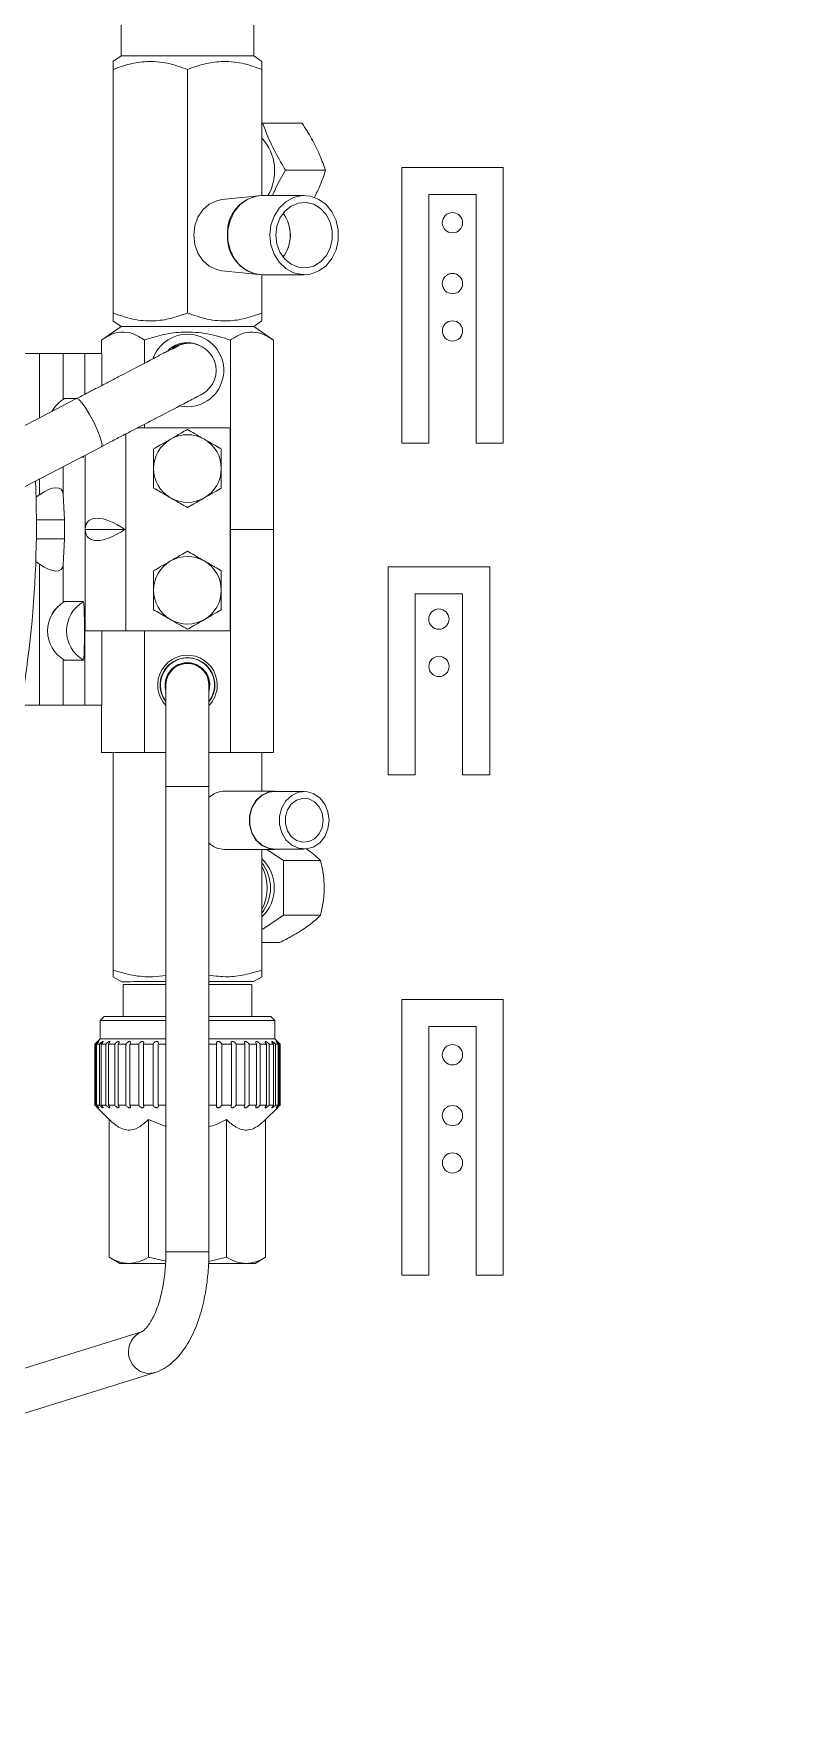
# Model space of a CAD drawing. Header units: millimetres. Extents: x 12325263 to 13848842, y -1463133 to 573208.
# Drawn here: x 12569272.2 to 12569386.1, y -834671.2 to -834423.6 of the extents above; entities that cross this region are included whole.
import ezdxf
from ezdxf.xclip import XClip

# ---------------------------------------------------------------- set-up
doc = ezdxf.new("R2010")
doc.units = ezdxf.units.MM
doc.header["$LTSCALE"] = 1000
doc.header["$XCLIPFRAME"] = 0
for name, color, linetype in [('fur202301', 252, 'Continuous'), ('WALL', 5, 'Continuous'), ('WALL-SHATCH', 8, 'Continuous'), ('建筑-楼板开洞', 251, 'Continuous')]:
    doc.layers.add(name, color=color, linetype=linetype)

# ---------------------------------------------------------------- blocks, each defined once
blk = doc.blocks.new('adgshg13-A$C7F010FC0')
at = {"layer": 'WALL-SHATCH'}
h = blk.add_hatch(color=256, dxfattribs=at)
h.dxf.hatch_style = 1
h.paths.add_polyline_path([(-60384.17, -16880.9), (-763.16, 197.48), (12587.62, -13153.3), (12587.62, -157996.02), (-162964.85, -188820.43), (-171262.38, -180522.9), (-171262.38, -31310.9), (-150707.19, -10755.71), (-131860.08, -7980.9), (-99162.38, -7980.9), (-99162.38, -4980.9), (-76620.43, -4980.9), (-70107.65, -16880.9)], flags=16)
h.paths.add_polyline_path([(-60091.23, -16380.9), (-646.88, 646.88), (12987.62, -12987.62), (12987.62, -158331.9), (-163100.58, -189250.38), (-171662.38, -180688.59), (-171662.38, -31145.21), (-150777.9, -10260.73), (-131896.69, -7480.9), (-99562.38, -7480.9), (-99562.38, -4580.9), (-76365.55, -4580.9), (-69907.51, -16380.9)])
blk = doc.blocks.new('A$C4C7A72D3')
at = {"layer": 'WALL', "color": 1}
blk.add_blockref('adgshg13-A$C7F010FC0', (210433.01, 205503.57), dxfattribs=at)
blk = doc.blocks.new('asdgag2019061912090910327')
at = {"color": 1, "linetype": 'Continuous', "lineweight": 0}
for p, q in [((290.5, -255.45), (249.75, -255.45)), ((249.75, -255.45), (249.75, -259.45)), ((290.5, -270.45), (290.5, -255.45)), ((354.5, -257.45), (323.75, -257.45)), ((323.75, -261.45), (323.75, -257.45)), ((354.5, -272.45), (354.5, -257.45)), ((413.5, -255.45), (372.75, -255.45)), ((372.75, -259.45), (372.75, -255.45)), ((413.5, -270.45), (413.5, -255.45)), ((286.5, -259.45), (249.75, -259.45)), ((286.5, -266.45), (286.5, -259.45)), ((409.5, -259.45), (372.75, -259.45)), ((409.5, -266.45), (409.5, -259.45)), ((323.75, -261.45), (350.5, -261.45)), ((350.5, -261.45), (350.5, -268.45)), ((249.75, -266.45), (286.5, -266.45)), ((249.75, -266.45), (249.75, -270.45)), ((372.75, -266.45), (409.5, -266.45)), ((372.75, -270.45), (372.75, -266.45)), ((350.5, -268.45), (323.75, -268.45)), ((323.75, -272.45), (323.75, -268.45)), ((249.75, -270.45), (290.5, -270.45)), ((372.75, -270.45), (413.5, -270.45)), ((323.75, -272.45), (354.5, -272.45)), ((413.1, -281.7), (413.1, -287.62)), ((302.97, -287.91), (302.97, -282.45)), ((311.05, -287.91), (311.05, -282.45)), ((312.76, -284.87), (312.76, -289.27)), ((321.26, -289.27), (321.26, -284.87)), ((397.66, -284.87), (397.66, -291.12)), ((409.36, -291.12), (409.36, -284.87)), ((420.06, -285.15), (420.06, -291.01)), ((274.51, -288.82), (272.76, -290.57)), ((274.91, -288.43), (274.91, -288.56)), ((283.91, -288.43), (274.91, -288.43)), ((274.91, -288.56), (283.91, -288.56)), ((274.91, -288.7), (274.91, -289.11)), ((283.91, -288.7), (274.91, -288.7)), ((274.91, -289.11), (283.91, -289.11)), ((274.91, -289.39), (274.91, -290.06)), ((283.91, -289.39), (274.91, -289.39)), ((283.91, -288.56), (283.91, -288.43)), ((283.91, -289.11), (283.91, -288.7)), ((283.91, -290.06), (283.91, -289.39)), ((284.71, -289.22), (284.31, -288.82)), ((287.41, -289.22), (284.71, -289.22)), ((284.71, -289.22), (284.71, -298.94)), ((288.01, -289.82), (287.41, -289.22)), ((287.41, -289.22), (287.41, -298.94)), ((298.93, -291.12), (298.93, -288.51)), ((302.97, -287.91), (300.83, -291.12)), ((311.05, -287.91), (302.97, -287.91)), ((312.71, -290.39), (311.05, -287.91)), ((312.71, -289.27), (312.71, -296.62)), ((321.31, -296.62), (321.31, -289.27)), ((327.01, -291.12), (327.01, -289.42)), ((327.01, -289.42), (360.01, -289.42)), ((360.01, -295.77), (360.01, -289.42)), ((360.01, -289.42), (388.01, -289.42)), ((390.01, -292.31), (388.01, -289.42)), ((252.4, -290.57), (251.51, -292.12)), ((251.51, -292.12), (251.51, -293.46)), ((252.4, -290.57), (272.76, -290.57)), ((274.91, -290.06), (283.91, -290.06)), ((274.91, -290.46), (274.91, -291.37)), ((283.91, -290.46), (274.91, -290.46)), ((274.91, -291.37), (283.91, -291.37)), ((274.91, -291.89), (274.91, -293.01)), ((283.91, -291.89), (274.91, -291.89)), ((283.91, -291.37), (283.91, -290.46)), ((283.91, -293.01), (283.91, -291.89)), ((288.01, -289.82), (288.01, -298.94)), ((293.89, -291.1), (293.16, -292.36)), ((294.86, -291.12), (312.71, -291.12)), ((321.31, -291.12), (327.01, -291.12)), ((327.01, -291.12), (327.01, -294.07)), ((390.83, -291.12), (390.01, -292.31)), ((392.01, -291.12), (397.66, -291.12)), ((397.69, -291.58), (398.26, -297.03)), ((408.76, -297.03), (409.34, -291.58)), ((409.36, -291.12), (428.01, -291.12)), ((430.01, -292.31), (429.19, -291.12)), ((251.51, -293.46), (251.51, -298.99)), ((274.91, -293.01), (283.91, -293.01)), ((274.91, -293.62), (274.91, -294.93)), ((283.91, -293.62), (274.91, -293.62)), ((283.91, -294.93), (283.91, -293.62)), ((292.72, -292.62), (288.01, -292.62)), ((327.01, -295.77), (327.01, -294.07)), ((390.01, -292.31), (390.01, -311.93)), ((435.51, -292.31), (430.01, -292.31)), ((430.01, -292.31), (430.01, -311.93)), ((252.4, -296.35), (251.8, -298.99)), ((272.76, -296.35), (252.4, -296.35)), ((274.91, -294.93), (283.91, -294.93)), ((274.91, -295.62), (274.91, -297.06)), ((283.91, -295.62), (274.91, -295.62)), ((274.91, -297.06), (283.91, -297.06)), ((283.91, -297.06), (283.91, -295.62)), ((327.01, -298.94), (327.01, -295.77)), ((360.01, -295.77), (327.01, -295.77)), ((375.01, -295.82), (345.01, -295.82)), ((345.01, -311.24), (345.01, -295.82)), ((360.01, -295.77), (388.01, -295.77)), ((360.01, -295.82), (360.01, -295.77)), ((375.01, -295.82), (375.01, -309.52)), ((322.01, -298.94), (253.2, -298.94)), ((253.2, -300.96), (253.2, -298.94)), ((274.91, -297.81), (274.91, -298.94)), ((283.91, -297.81), (274.91, -297.81)), ((283.91, -298.94), (283.91, -297.81)), ((337.01, -298.94), (322.01, -298.94)), ((322.01, -300.96), (322.01, -298.94)), ((253.2, -305.29), (253.2, -300.96)), ((322.01, -305.29), (322.01, -300.96)), ((387.51, -302.28), (387.52, -302.05)), ((340.17, -302.64), (340.23, -302.62)), ((386.68, -304.33), (387.24, -303.35)), ((392.01, -302.12), (428.01, -302.12)), ((235.32, -307.04), (218.5, -360.93)), ((251.51, -305.37), (251.51, -310.78)), ((251.82, -305.33), (252.4, -307.89)), ((253.2, -305.29), (322.01, -305.29)), ((271.72, -305.29), (272.76, -307.89)), ((274.91, -305.29), (274.91, -306.43)), ((274.91, -306.43), (283.91, -306.43)), ((283.91, -306.43), (283.91, -305.29)), ((284.71, -305.29), (284.71, -315.02)), ((287.41, -305.29), (287.41, -315.02)), ((288.01, -305.29), (288.01, -314.42)), ((322.01, -305.29), (337.01, -305.29)), ((327.01, -308.47), (327.01, -305.29)), ((226.34, -357.11), (241.38, -308.93)), ((272.76, -307.89), (252.4, -307.89)), ((274.91, -307.18), (274.91, -308.62)), ((283.91, -307.18), (274.91, -307.18)), ((274.91, -308.62), (283.91, -308.62)), ((274.91, -309.31), (274.91, -310.62)), ((283.91, -309.31), (274.91, -309.31)), ((283.91, -308.62), (283.91, -307.18)), ((283.91, -310.62), (283.91, -309.31)), ((327.01, -308.47), (345.01, -308.47)), ((327.01, -310.17), (327.01, -308.47)), ((375.01, -308.47), (375.56, -308.47)), ((384.58, -308.47), (388.01, -308.47)), ((251.51, -310.78), (251.51, -312.12)), ((274.91, -310.62), (283.91, -310.62)), ((274.91, -311.23), (274.91, -312.35)), ((283.91, -311.23), (274.91, -311.23)), ((283.91, -312.35), (283.91, -311.23)), ((288.01, -311.62), (292.72, -311.62)), ((293.08, -311.74), (293.89, -313.13)), ((327.01, -310.17), (327.01, -313.12)), ((345.01, -317.24), (345.01, -311.24)), ((374.11, -311.24), (345.01, -311.24)), ((360.01, -311.38), (360.01, -317.24)), ((388.01, -314.82), (390.01, -311.93)), ((390.01, -311.93), (390.85, -313.15)), ((429.17, -313.15), (430.01, -311.93)), ((430.01, -311.93), (435.51, -311.93)), ((251.51, -312.12), (252.4, -313.67)), ((272.76, -313.67), (252.4, -313.67)), ((272.76, -313.67), (274.51, -315.42)), ((274.91, -312.35), (283.91, -312.35)), ((274.91, -312.87), (274.91, -313.78)), ((283.91, -312.87), (274.91, -312.87)), ((274.91, -313.78), (283.91, -313.78)), ((274.91, -314.18), (274.91, -314.85)), ((283.91, -314.18), (274.91, -314.18)), ((283.91, -313.78), (283.91, -312.87)), ((283.91, -314.85), (283.91, -314.18)), ((287.41, -315.02), (288.01, -314.42)), ((327.01, -313.12), (294.86, -313.12)), ((327.01, -314.82), (327.01, -313.12)), ((392.01, -313.12), (428.01, -313.12)), ((428.01, -313.12), (392.01, -313.12)), ((274.91, -314.85), (283.91, -314.85)), ((274.91, -315.12), (274.91, -315.54)), ((283.91, -315.12), (274.91, -315.12)), ((274.91, -315.54), (283.91, -315.54)), ((274.91, -315.68), (274.91, -315.81)), ((283.91, -315.68), (274.91, -315.68)), ((274.91, -315.81), (283.91, -315.81)), ((283.91, -315.54), (283.91, -315.12)), ((283.91, -315.81), (283.91, -315.68)), ((284.31, -315.42), (284.71, -315.02)), ((284.71, -315.02), (287.41, -315.02)), ((327.01, -314.82), (334.01, -314.82)), ((334.01, -314.76), (334.01, -317.26)), ((334.01, -314.76), (345.01, -314.76)), ((372.24, -314.83), (344.79, -367.61)), ((372.26, -314.82), (372.24, -314.83)), ((381.3, -314.76), (386.01, -314.76)), ((386.01, -314.76), (386.01, -317.26)), ((388.01, -314.82), (386.01, -314.82)), ((334.01, -320.5), (334.01, -317.26)), ((334.01, -317.26), (345.01, -317.26)), ((340.68, -320.28), (340.68, -317.49)), ((359.96, -317.24), (345.01, -317.24)), ((345.01, -317.24), (345.01, -317.26)), ((349.34, -317.49), (349.34, -320.28)), ((351.89, -371.3), (379.34, -318.53)), ((360.01, -317.24), (359.96, -317.24)), ((360.01, -317.24), (360.06, -317.24)), ((370.99, -317.24), (360.06, -317.24)), ((370.68, -317.49), (370.88, -317.45)), ((370.68, -317.84), (370.68, -317.49)), ((370.78, -317.65), (370.68, -317.49)), ((379.34, -318.53), (379.34, -320.28)), ((380, -317.26), (386.01, -317.26)), ((386.01, -317.26), (386.01, -320.5)), ((334.01, -323.99), (334.01, -320.5)), ((334.01, -320.5), (340.81, -320.5)), ((349.21, -320.5), (354.79, -320.5)), ((354.79, -320.5), (358.6, -320.3)), ((358.6, -320.3), (358.6, -324.45)), ((361.43, -320.3), (365.23, -320.5)), ((361.43, -324.44), (361.43, -320.3)), ((365.23, -320.5), (369.3, -320.5)), ((379.21, -320.5), (386.01, -320.5)), ((386.01, -320.5), (386.01, -323.99)), ((354.88, -323.99), (334.01, -323.99)), ((334.01, -326.75), (334.01, -323.99)), ((355.25, -324.53), (354.88, -323.99)), ((365.15, -323.99), (364.79, -324.49)), ((367.48, -323.99), (365.15, -323.99)), ((386.01, -323.99), (376.5, -323.99)), ((386.01, -323.99), (386.01, -326.58))]:
    blk.add_line(p, q, dxfattribs=at)
at = {"color": 1, "linetype": 'Continuous', "lineweight": 0, "flags": 128}
for points in [[(317.01, -281.19), (318.26, -281.35), (319.41, -281.83), (320.33, -282.57), (320.97, -283.53), (321.25, -284.59), (321.15, -285.69), (320.69, -286.71), (319.9, -287.57), (318.85, -288.19), (317.64, -288.51), (316.38, -288.51), (315.17, -288.19), (314.12, -287.57), (313.33, -286.71), (312.87, -285.69), (312.77, -284.59), (313.05, -283.53), (313.69, -282.57), (314.62, -281.83), (315.76, -281.35), (317.01, -281.19)], [(317.01, -282.06), (318.07, -282.21), (319.01, -282.65), (319.73, -283.33), (320.16, -284.18), (320.25, -285.1), (319.99, -286), (319.4, -286.78), (318.56, -287.35), (317.55, -287.65), (316.48, -287.65), (315.46, -287.35), (314.62, -286.78), (314.03, -286), (313.77, -285.1), (313.86, -284.18), (314.29, -283.33), (315.01, -282.65), (315.96, -282.21), (317.01, -282.06)], [(403.51, -289.94), (402.06, -289.78), (400.69, -289.31), (399.51, -288.56), (398.57, -287.58), (397.95, -286.44), (397.67, -285.19), (397.76, -283.92), (398.22, -282.71), (399, -281.64), (400.07, -280.77), (401.36, -280.16), (402.78, -279.84), (404.24, -279.84), (405.66, -280.16), (406.95, -280.77), (408.02, -281.64), (408.8, -282.71), (409.26, -283.92), (409.35, -285.19), (409.07, -286.44), (408.45, -287.58), (407.52, -288.56), (406.33, -289.31), (404.97, -289.78), (403.51, -289.94)], [(403.51, -289.07), (402.2, -288.91), (400.99, -288.46), (399.97, -287.74), (399.2, -286.8), (398.76, -285.72), (398.67, -284.58), (398.94, -283.46), (399.55, -282.45), (400.45, -281.61), (401.58, -281.02), (402.85, -280.71), (404.17, -280.71), (405.44, -281.02), (406.57, -281.61), (407.47, -282.45), (408.08, -283.46), (408.35, -284.58), (408.26, -285.72), (407.82, -286.8), (407.06, -287.74), (406.03, -288.46), (404.82, -288.91), (403.51, -289.07)], [(321.26, -288.7), (321.3, -288.99), (321.2, -290.1), (320.73, -291.13), (319.94, -292), (318.88, -292.62), (317.65, -292.95), (316.37, -292.95), (315.15, -292.62), (314.09, -292), (313.29, -291.13), (312.82, -290.1), (312.72, -288.99), (312.76, -288.7)], [(312.76, -289.27), (312.87, -290.09), (313.33, -291.11), (314.12, -291.97), (315.17, -292.59), (316.38, -292.91), (317.64, -292.91), (318.85, -292.59), (319.9, -291.97), (320.69, -291.11), (321.15, -290.09), (321.26, -289.27)], [(409.36, -291.12), (409.26, -292.07), (408.8, -293.28), (408.02, -294.35), (406.95, -295.22), (405.66, -295.83), (404.24, -296.15), (402.78, -296.15), (401.36, -295.83), (400.07, -295.22), (399, -294.35), (398.22, -293.28), (397.76, -292.07), (397.66, -291.12)], [(398.26, -297.03), (398.42, -297.8), (398.94, -298.9), (399.78, -299.85), (400.87, -300.57), (402.15, -301.03), (403.51, -301.19), (404.88, -301.03), (406.15, -300.57), (407.24, -299.85), (408.08, -298.9), (408.6, -297.8), (408.76, -297.03)], [(235.22, -308.06), (235.31, -307.09), (235.32, -307.04)], [(379.34, -318.53), (379.35, -318.45), (379.16, -318.13), (378.67, -317.69), (377.93, -317.16), (377, -316.59), (375.95, -316.02), (374.9, -315.51), (373.92, -315.11), (373.11, -314.85), (372.54, -314.74), (372.26, -314.82)]]:
    blk.add_lwpolyline(points, dxfattribs=at)
at = {"color": 1, "linetype": 'Continuous', "lineweight": 0}
for centre in [(266.35, -262.95), (273.35, -262.96), (282.35, -262.96), (389.35, -262.95), (396.35, -262.96), (405.35, -262.96), (339.75, -264.95), (346.75, -264.96)]:
    blk.add_circle(centre, 1.5, dxfattribs=at)
for centre, radius, start, end in [((403.51, -292.27), 5.36, 52.8161, 127.1839), ((403.46, -292.19), 5.27, 89.4697, 127.2429), ((403.56, -292.19), 5.27, 52.757, 90.5304), ((306.91, -294.98), 5.68, 88.9366, 137.2904), ((307.12, -294.98), 5.68, 42.7099, 91.0633), ((413, -296.37), 7.14, 47.3265, 120.6212), ((307.01, -295.93), 6.08, 52.1819, 127.8181), ((307.01, -297.08), 6.76, 61.8195, 118.1805), ((403.16, -290.68), 5.52, 184.5673, 273.6457), ((403.98, -290.82), 5.39, 265.0065, 356.7806), ((316.12, -296.59), 3.41, 180.4457, 223.6273), ((317.9, -296.59), 3.41, 316.3725, 359.5545), ((351.01, -302.12), 5, 90, 150), ((351.01, -302.12), 5, 30, 90), ((369.01, -302.12), 5, 90, 150), ((369.01, -302.12), 5, 30, 90), ((383.51, -302.12), 5.36, 289.6786, 190.8598), ((337.01, -302.12), 4.4, 226.186, 90), ((337.01, -302.12), 4.4, 90, 133.814), ((337.01, -302.12), 4.05, 231.6237, 128.3763), ((337.01, -302.12), 4, 0, 127.4627), ((337.01, -302.12), 3.3, 255.0436, 104.9564), ((337.01, -302.12), 3.25, 257.6671, 102.3329), ((337.01, -302.12), 3.17, 21.4942, 90), ((351.01, -302.12), 5, 150, 210), ((351.01, -302.12), 5, 330, 30), ((369.01, -302.12), 5, 150, 210), ((369.01, -302.12), 5, 330, 30), ((383.52, -301.88), 4, 338.4854, 140.9175), ((337.01, -302.12), 3.18, 270, 21.4942), ((383.51, -302.12), 4.13, 316.1445, 30.3294), ((337.01, -302.12), 4, 232.5373, 0), ((383.51, -302.11), 4, 325.9848, 357.5261), ((351.01, -302.12), 5, 210, 270), ((351.01, -302.12), 5, 270, 330), ((369.01, -302.12), 5, 210, 270), ((369.01, -302.12), 5, 270, 330), ((238.43, -307.61), 3.23, 187.9408, 336.2593), ((345.01, -314.98), 5, 210.0271, 329.9729), ((345.01, -317.78), 5, 210.0205, 329.8874), ((345.01, -317.78), 5, 210.0279, 329.9721), ((375.02, -317.79), 4.99, 299.3213, 330.0088), ((375.01, -317.78), 5, 299.3408, 329.8874), ((360.51, -477.33), 152.89, 87.5022, 104.0401)]:
    blk.add_arc(centre, radius, start, end, dxfattribs=at)
for centre, major_axis, ratio, start_param, end_param in [((364.35, -311.24), (5.54, 5.54), 0.414214, 1.986645, 3.499385), ((355.67, -311.24), (5.54, -5.54), 0.414214, 5.925393, 7.438133), ((357.35, -323.99), (3.23, -3.23), 0.414214, 2.7838, 4.31969), ((360.01, -320.37), (2, 0), 0.051172, 0.785398, 2.356194), ((362.67, -323.99), (3.23, 3.23), 0.414214, 5.105088, 6.640978)]:
    blk.add_ellipse(centre, major_axis=major_axis, ratio=ratio, start_param=start_param, end_param=end_param, dxfattribs=at)
for points, knots in [([(311.05, -282.45), (310.5, -282.32), (309.37, -282.06), (307.28, -281.85), (305.04, -281.98), (303.61, -282.3), (302.97, -282.45)], [0, 0, 0, 0, 0.216461, 0.440323, 0.751912, 1, 1, 1, 1]), ([(409.09, -283.35), (409.69, -283.06), (411.04, -282.4), (412.36, -281.95), (413.1, -281.7)], [0, 0, 0, 0, 0.441624, 1, 1, 1, 1]), ([(413.1, -281.7), (413.85, -281.98), (415.38, -282.55), (417.75, -283.72), (419.29, -284.68), (420.06, -285.15)], [0, 0, 0, 0, 0.327859, 0.665338, 1, 1, 1, 1]), ([(302.97, -282.45), (302.69, -282.74), (302.13, -283.32), (301.08, -284.68), (299.96, -286.49), (299.25, -287.89), (298.93, -288.51)], [0, 0, 0, 0, 0.216463, 0.440324, 0.75191, 1, 1, 1, 1]), ([(312.79, -284.58), (312.53, -284.2), (311.92, -283.32), (311.37, -282.77), (311.05, -282.45)], [0, 0, 0, 0, 0.4241952, 1, 1, 1, 1]), ([(274.91, -288.43), (274.85, -288.49), (274.74, -288.59), (274.62, -288.71), (274.55, -288.78), (274.51, -288.82), (274.51, -288.82), (274.51, -288.82)], [0, 0, 0, 0, 0.345546, 0.586519, 0.763119, 0.903055, 1, 1, 1, 1]), ([(274.91, -288.7), (274.85, -288.76), (274.74, -288.86), (274.62, -288.97), (274.55, -289.02), (274.51, -289.03), (274.51, -289.02), (274.53, -288.98), (274.58, -288.92), (274.67, -288.82), (274.79, -288.69), (274.87, -288.6), (274.91, -288.56)], [0, 0, 0, 0, 0.172657, 0.29306, 0.3813, 0.45121, 0.521488, 0.584157, 0.650061, 0.753778, 0.898498, 1, 1, 1, 1]), ([(274.91, -289.39), (274.85, -289.44), (274.74, -289.54), (274.62, -289.62), (274.55, -289.65), (274.51, -289.65), (274.51, -289.61), (274.53, -289.56), (274.58, -289.49), (274.67, -289.37), (274.79, -289.23), (274.87, -289.15), (274.91, -289.11)], [0, 0, 0, 0, 0.172646, 0.293029, 0.381288, 0.45119, 0.521449, 0.584153, 0.650033, 0.753751, 0.898475, 1, 1, 1, 1]), ([(284.31, -288.82), (284.31, -288.82), (284.31, -288.82), (284.29, -288.8), (284.25, -288.76), (284.16, -288.67), (284.03, -288.55), (283.95, -288.46), (283.91, -288.43)], [0, 0, 0, 0, 0.043622, 0.168906, 0.300567, 0.507881, 0.797126, 1, 1, 1, 1]), ([(283.91, -288.56), (283.97, -288.63), (284.08, -288.73), (284.2, -288.87), (284.27, -288.95), (284.31, -289.01), (284.31, -289.03), (284.29, -289.03), (284.25, -289), (284.16, -288.93), (284.03, -288.82), (283.95, -288.74), (283.91, -288.7)], [0, 0, 0, 0, 0.172619, 0.293004, 0.381295, 0.451214, 0.521452, 0.584166, 0.650028, 0.753802, 0.898517, 1, 1, 1, 1]), ([(283.91, -289.11), (283.97, -289.18), (284.08, -289.28), (284.2, -289.42), (284.27, -289.52), (284.31, -289.59), (284.31, -289.64), (284.29, -289.65), (284.25, -289.64), (284.16, -289.59), (284.03, -289.5), (283.95, -289.42), (283.91, -289.39)], [0, 0, 0, 0, 0.1726752, 0.2930333, 0.3812732, 0.4511772, 0.5214601, 0.5841671, 0.6500521, 0.7537986, 0.8984739, 1, 1, 1, 1]), ([(388.01, -289.42), (388.36, -289.98), (389.05, -291.11), (389.29, -292.79), (388.89, -294.36), (388.31, -295.3), (388.01, -295.77)], [0, 0, 0, 0, 0.269521, 0.547741, 0.771149, 1, 1, 1, 1]), ([(413.1, -287.62), (412.18, -288.15), (410.94, -288.87), (409.69, -289.4), (409.36, -289.54)], [0, 0, 0, 0, 0.7398821, 1, 1, 1, 1]), ([(420.06, -291.01), (419.13, -290.65), (417.24, -289.92), (414.89, -288.69), (413.52, -287.87), (413.1, -287.62)], [0, 0, 0, 0, 0.402393, 0.817315, 1, 1, 1, 1]), ([(252.4, -290.57), (252.15, -291.04), (251.65, -291.99), (251.56, -292.97), (251.51, -293.46)], [0, 0, 0, 0, 0.495456, 1, 1, 1, 1]), ([(272.76, -290.57), (272.4, -290.97), (271.66, -291.77), (271.17, -292.95), (271.22, -294.04), (271.67, -295.15), (272.35, -295.89), (272.76, -296.35)], [0, 0, 0, 0, 0.216188, 0.439774, 0.593427, 0.752219, 1, 1, 1, 1]), ([(274.91, -290.46), (274.85, -290.51), (274.74, -290.59), (274.62, -290.65), (274.55, -290.66), (274.51, -290.64), (274.51, -290.59), (274.53, -290.52), (274.58, -290.43), (274.67, -290.31), (274.79, -290.17), (274.87, -290.09), (274.91, -290.06)], [0, 0, 0, 0, 0.172665, 0.293049, 0.381283, 0.451201, 0.521488, 0.584183, 0.650051, 0.753788, 0.898482, 1, 1, 1, 1]), ([(274.91, -291.89), (274.85, -291.93), (274.74, -292), (274.62, -292.03), (274.55, -292.02), (274.51, -291.98), (274.51, -291.91), (274.53, -291.84), (274.58, -291.74), (274.67, -291.61), (274.79, -291.47), (274.87, -291.4), (274.91, -291.37)], [0, 0, 0, 0, 0.172649, 0.29303, 0.381291, 0.451208, 0.521481, 0.584126, 0.650029, 0.753796, 0.89849, 1, 1, 1, 1]), ([(283.91, -290.06), (283.97, -290.12), (284.08, -290.22), (284.2, -290.37), (284.27, -290.48), (284.31, -290.56), (284.31, -290.62), (284.29, -290.65), (284.25, -290.66), (284.16, -290.63), (284.03, -290.56), (283.95, -290.49), (283.91, -290.46)], [0, 0, 0, 0, 0.172654, 0.293019, 0.381239, 0.451194, 0.521449, 0.58417, 0.650048, 0.753791, 0.89849, 1, 1, 1, 1]), ([(283.91, -291.37), (283.97, -291.43), (284.08, -291.52), (284.2, -291.67), (284.27, -291.79), (284.31, -291.88), (284.31, -291.95), (284.29, -292), (284.25, -292.03), (284.16, -292.02), (284.03, -291.97), (283.95, -291.91), (283.91, -291.89)], [0, 0, 0, 0, 0.172679, 0.293031, 0.381279, 0.451221, 0.521466, 0.584132, 0.650058, 0.753784, 0.898462, 1, 1, 1, 1]), ([(293.91, -291.12), (293.9, -291.12), (293.81, -291.12), (294.13, -291.12), (294.61, -291.12), (294.86, -291.12)], [0, 0, 0, 0, 0.070007, 0.530747, 1, 1, 1, 1]), ([(294.09, -298.94), (293.98, -298.04), (293.77, -296.28), (294.11, -293.64), (294.61, -291.97), (294.86, -291.12)], [0, 0, 0, 0, 0.344087, 0.669036, 1, 1, 1, 1]), ([(392.01, -302.12), (391.67, -301.15), (390.97, -299.19), (390.73, -296.28), (391.13, -293.56), (391.71, -291.94), (392.01, -291.12)], [0, 0, 0, 0, 0.269516, 0.547743, 0.771147, 1, 1, 1, 1]), ([(392.01, -291.12), (391.65, -291.12), (390.98, -291.12), (390.92, -291.12), (390.89, -291.12)], [0, 0, 0, 0, 0.538806, 1, 1, 1, 1]), ([(428.01, -291.12), (428.36, -292.09), (429.05, -294.05), (429.29, -296.96), (428.89, -299.68), (428.31, -301.3), (428.01, -302.12)], [0, 0, 0, 0, 0.269524, 0.547743, 0.771147, 1, 1, 1, 1]), ([(429.13, -291.12), (429.15, -291.12), (429.25, -291.12), (428.86, -291.12), (428.3, -291.12), (428.01, -291.12)], [0, 0, 0, 0, 0.09509, 0.542092, 1, 1, 1, 1]), ([(251.51, -293.46), (251.56, -293.94), (251.65, -294.92), (252.15, -295.87), (252.4, -296.35)], [0, 0, 0, 0, 0.4945057, 1, 1, 1, 1]), ([(274.91, -293.62), (274.85, -293.66), (274.74, -293.71), (274.62, -293.72), (274.55, -293.68), (274.51, -293.63), (274.51, -293.55), (274.53, -293.46), (274.58, -293.36), (274.67, -293.22), (274.79, -293.1), (274.87, -293.04), (274.91, -293.01)], [0, 0, 0, 0, 0.172661, 0.293046, 0.381311, 0.451224, 0.521499, 0.584134, 0.650063, 0.753791, 0.898476, 1, 1, 1, 1]), ([(283.91, -293.01), (283.97, -293.06), (284.08, -293.14), (284.2, -293.29), (284.27, -293.41), (284.31, -293.51), (284.31, -293.6), (284.29, -293.66), (284.25, -293.7), (284.16, -293.72), (284.03, -293.69), (283.95, -293.64), (283.91, -293.62)], [0, 0, 0, 0, 0.172638, 0.293001, 0.381297, 0.451216, 0.52146, 0.584137, 0.650057, 0.753797, 0.898501, 1, 1, 1, 1]), ([(292.72, -298.94), (292.72, -298.4), (292.72, -297.28), (292.72, -295.79), (292.72, -294.52), (292.72, -293.53), (292.72, -292.89), (292.72, -292.6), (292.72, -292.65), (292.72, -292.66)], [0, 0, 0, 0, 0.150944, 0.31063, 0.47032, 0.630011, 0.789701, 0.94939, 1, 1, 1, 1]), ([(293.18, -298.94), (293.18, -298.35), (293.18, -296.6), (293.19, -294.34), (293.19, -292.57), (293.2, -292.44), (293.2, -292.38)], [0, 0, 0, 0, 0.153322, 0.451319, 0.749673, 1, 1, 1, 1]), ([(272.76, -296.35), (272.35, -297.13), (271.91, -297.96), (271.74, -298.88), (271.72, -298.94)], [0, 0, 0, 0, 0.930157, 1, 1, 1, 1]), ([(274.91, -295.62), (274.85, -295.64), (274.74, -295.68), (274.62, -295.66), (274.55, -295.61), (274.51, -295.53), (274.51, -295.45), (274.53, -295.35), (274.58, -295.24), (274.67, -295.11), (274.79, -295), (274.87, -294.95), (274.91, -294.93)], [0, 0, 0, 0, 0.1726518, 0.2930387, 0.38126, 0.4512117, 0.5214863, 0.5841582, 0.6500715, 0.7537721, 0.8984699, 1, 1, 1, 1]), ([(274.91, -297.81), (274.85, -297.82), (274.74, -297.85), (274.62, -297.8), (274.55, -297.73), (274.51, -297.64), (274.51, -297.54), (274.53, -297.45), (274.58, -297.34), (274.67, -297.21), (274.79, -297.11), (274.87, -297.08), (274.91, -297.06)], [0, 0, 0, 0, 0.172652, 0.293047, 0.38125, 0.451184, 0.521489, 0.584164, 0.650086, 0.753801, 0.898497, 1, 1, 1, 1]), ([(283.91, -294.93), (283.97, -294.96), (284.08, -295.03), (284.2, -295.17), (284.27, -295.29), (284.31, -295.4), (284.31, -295.5), (284.29, -295.57), (284.25, -295.63), (284.16, -295.68), (284.03, -295.67), (283.95, -295.63), (283.91, -295.62)], [0, 0, 0, 0, 0.172642, 0.293028, 0.381258, 0.451203, 0.521472, 0.58417, 0.650045, 0.753782, 0.898473, 1, 1, 1, 1]), ([(283.91, -297.06), (283.97, -297.09), (284.08, -297.14), (284.2, -297.27), (284.27, -297.39), (284.31, -297.5), (284.31, -297.6), (284.29, -297.68), (284.25, -297.76), (284.16, -297.82), (284.03, -297.84), (283.95, -297.82), (283.91, -297.81)], [0, 0, 0, 0, 0.172651, 0.29304, 0.38125, 0.451151, 0.521463, 0.584148, 0.650055, 0.753763, 0.898466, 1, 1, 1, 1]), ([(348.12, -297.12), (347.93, -297.46), (347.52, -298.16), (347.03, -299.02), (346.74, -299.52), (346.68, -299.62)], [0, 0, 0, 0, 0.432375, 0.879542, 1, 1, 1, 1]), ([(351.01, -297.12), (350.4, -297.12), (349.4, -297.12), (348.48, -297.12), (348.12, -297.12)], [0, 0, 0, 0, 0.60464, 1, 1, 1, 1]), ([(353.9, -297.12), (353.5, -297.12), (352.7, -297.12), (351.7, -297.12), (351.13, -297.12), (351.01, -297.12)], [0, 0, 0, 0, 0.4323861, 0.8795614, 1, 1, 1, 1]), ([(355.34, -299.62), (355.04, -299.09), (354.53, -298.22), (354.08, -297.43), (353.9, -297.12)], [0, 0, 0, 0, 0.604631, 1, 1, 1, 1]), ([(366.12, -297.12), (365.93, -297.46), (365.52, -298.16), (365.03, -299.02), (364.74, -299.52), (364.68, -299.62)], [0, 0, 0, 0, 0.432375, 0.879543, 1, 1, 1, 1]), ([(369.01, -297.12), (368.4, -297.12), (367.4, -297.12), (366.48, -297.12), (366.12, -297.12)], [0, 0, 0, 0, 0.60464, 1, 1, 1, 1]), ([(371.9, -297.12), (371.5, -297.12), (370.7, -297.12), (369.7, -297.12), (369.13, -297.12), (369.01, -297.12)], [0, 0, 0, 0, 0.432386, 0.879561, 1, 1, 1, 1]), ([(373.34, -299.62), (373.04, -299.09), (372.53, -298.22), (372.08, -297.43), (371.9, -297.12)], [0, 0, 0, 0, 0.604631, 1, 1, 1, 1]), ([(388.01, -295.77), (388.36, -296.88), (389.05, -299.15), (389.29, -302.51), (388.89, -305.66), (388.31, -307.53), (388.01, -308.47)], [0, 0, 0, 0, 0.269523, 0.547744, 0.771147, 1, 1, 1, 1]), ([(253.2, -298.94), (252.4, -298.96), (251.28, -298.98), (249.65, -299.11), (248.28, -299.27), (246.7, -299.54), (245.11, -299.89), (243.53, -300.34), (242.01, -300.89), (240.58, -301.54), (239.25, -302.3), (238.05, -303.16), (237, -304.13), (236.15, -305.23), (235.58, -306.21), (235.41, -306.85), (235.35, -307.05)], [0, 0, 0, 0, 0.097672, 0.137346, 0.202821, 0.270152, 0.341804, 0.415956, 0.491999, 0.569506, 0.648234, 0.727945, 0.807748, 0.886572, 0.963816, 1, 1, 1, 1]), ([(346.68, -299.62), (346.38, -300.15), (345.87, -301.02), (345.42, -301.81), (345.24, -302.12)], [0, 0, 0, 0, 0.604618, 1, 1, 1, 1]), ([(356.78, -302.12), (356.59, -301.78), (356.18, -301.08), (355.69, -300.22), (355.4, -299.72), (355.34, -299.62)], [0, 0, 0, 0, 0.4323895, 0.8795726, 1, 1, 1, 1]), ([(364.68, -299.62), (364.38, -300.15), (363.87, -301.02), (363.42, -301.81), (363.24, -302.12)], [0, 0, 0, 0, 0.6046177, 1, 1, 1, 1]), ([(380.42, -299.36), (380.35, -299.45), (380.23, -299.6), (380.12, -299.78), (380.02, -299.94), (379.98, -300.01), (379.89, -300.18), (379.73, -300.49), (379.42, -301.07), (379, -301.88), (378.48, -302.87), (377.91, -303.96), (377.27, -305.18), (376.54, -306.57), (375.75, -308.1), (374.9, -309.72), (374.03, -311.41), (373.2, -313), (372.6, -314.15), (372.31, -314.71), (372.24, -314.84)], [0, 0, 0, 0, 0.012494, 0.019143, 0.029171, 0.05847, 0.103416, 0.177944, 0.251992, 0.341114, 0.417589, 0.487498, 0.561104, 0.636031, 0.71144, 0.786273, 0.858734, 0.931843, 0.985198, 1, 1, 1, 1]), ([(374.78, -302.12), (374.59, -301.78), (374.18, -301.08), (373.69, -300.22), (373.4, -299.72), (373.34, -299.62)], [0, 0, 0, 0, 0.43239, 0.879573, 1, 1, 1, 1]), ([(345.24, -302.12), (345.44, -302.46), (345.84, -303.16), (346.34, -304.02), (346.62, -304.52), (346.68, -304.62)], [0, 0, 0, 0, 0.4323746, 0.879543, 1, 1, 1, 1]), ([(355.34, -304.62), (355.65, -304.09), (356.15, -303.22), (356.6, -302.43), (356.78, -302.12)], [0, 0, 0, 0, 0.604631, 1, 1, 1, 1]), ([(363.24, -302.12), (363.44, -302.46), (363.84, -303.16), (364.34, -304.02), (364.62, -304.52), (364.68, -304.62)], [0, 0, 0, 0, 0.432375, 0.879543, 1, 1, 1, 1]), ([(373.34, -304.62), (373.65, -304.09), (374.15, -303.22), (374.6, -302.43), (374.78, -302.12)], [0, 0, 0, 0, 0.604631, 1, 1, 1, 1]), ([(379.34, -318.53), (379.39, -318.44), (379.69, -317.85), (380.25, -316.78), (381.03, -315.28), (381.8, -313.79), (382.57, -312.32), (383.3, -310.91), (383.99, -309.6), (384.61, -308.4), (385.17, -307.34), (385.65, -306.42), (386.06, -305.65), (386.38, -305.03), (386.63, -304.55), (386.81, -304.21), (386.92, -304), (386.99, -303.87), (387, -303.86), (387, -303.85)], [0, 0, 0, 0, 0.0111902, 0.0750902, 0.1404726, 0.2095803, 0.2804196, 0.3521208, 0.4239343, 0.4952453, 0.5655148, 0.6342042, 0.7007399, 0.7644693, 0.8245919, 0.8801035, 0.9297108, 0.9717154, 1, 1, 1, 1]), ([(392.01, -313.12), (391.67, -312.15), (390.97, -310.19), (390.73, -307.28), (391.13, -304.56), (391.71, -302.94), (392.01, -302.12)], [0, 0, 0, 0, 0.269524, 0.547743, 0.771147, 1, 1, 1, 1]), ([(428.01, -302.12), (428.36, -303.09), (429.05, -305.05), (429.29, -307.96), (428.89, -310.68), (428.31, -312.3), (428.01, -313.12)], [0, 0, 0, 0, 0.269524, 0.547743, 0.771147, 1, 1, 1, 1]), ([(241.39, -308.91), (241.4, -308.88), (241.42, -308.82), (241.65, -308.5), (242.07, -308.09), (242.72, -307.63), (243.59, -307.14), (244.66, -306.67), (245.91, -306.25), (247.26, -305.91), (248.61, -305.65), (249.86, -305.48), (251.11, -305.36), (252.2, -305.3), (252.93, -305.3), (253.2, -305.29)], [0, 0, 0, 0, 0.089112, 0.170093, 0.252052, 0.334612, 0.418894, 0.504663, 0.591072, 0.676367, 0.75612, 0.825832, 0.885019, 0.957108, 1, 1, 1, 1]), ([(274.91, -307.18), (274.85, -307.15), (274.74, -307.1), (274.62, -306.97), (274.55, -306.85), (274.51, -306.74), (274.51, -306.64), (274.53, -306.55), (274.58, -306.48), (274.67, -306.42), (274.79, -306.4), (274.87, -306.42), (274.91, -306.43)], [0, 0, 0, 0, 0.172652, 0.293038, 0.381251, 0.451152, 0.521464, 0.584149, 0.650057, 0.753762, 0.898466, 1, 1, 1, 1]), ([(283.91, -306.43), (283.97, -306.41), (284.08, -306.39), (284.2, -306.44), (284.27, -306.51), (284.31, -306.6), (284.31, -306.7), (284.29, -306.79), (284.25, -306.9), (284.16, -307.03), (284.03, -307.13), (283.95, -307.16), (283.91, -307.18)], [0, 0, 0, 0, 0.172655, 0.293055, 0.381297, 0.451173, 0.521479, 0.584155, 0.650078, 0.753797, 0.898496, 1, 1, 1, 1]), ([(292.72, -311.58), (292.72, -311.58), (292.72, -311.58), (292.72, -311.16), (292.72, -310.39), (292.72, -309.29), (292.72, -307.91), (292.72, -306.56), (292.72, -305.63), (292.72, -305.29)], [0, 0, 0, 0, 0.1097414, 0.2694877, 0.429241, 0.5889901, 0.7487391, 0.9084831, 1, 1, 1, 1]), ([(293.14, -311.71), (293.14, -311.7), (293.15, -311.69), (293.15, -310.16), (293.16, -307.92), (293.16, -306.04), (293.16, -305.29)], [0, 0, 0, 0, 0.20735, 0.505583, 0.804175, 1, 1, 1, 1]), ([(294.86, -313.12), (294.58, -312.17), (294.01, -310.24), (293.77, -307.58), (294.01, -305.94), (294.1, -305.29)], [0, 0, 0, 0, 0.373176, 0.75443, 1, 1, 1, 1]), ([(346.68, -304.62), (346.99, -305.15), (347.49, -306.02), (347.94, -306.81), (348.12, -307.12)], [0, 0, 0, 0, 0.60465, 1, 1, 1, 1]), ([(353.9, -307.12), (354.1, -306.78), (354.5, -306.08), (355, -305.22), (355.28, -304.72), (355.34, -304.62)], [0, 0, 0, 0, 0.43239, 0.879573, 1, 1, 1, 1]), ([(364.68, -304.62), (364.99, -305.15), (365.49, -306.02), (365.94, -306.81), (366.12, -307.12)], [0, 0, 0, 0, 0.60465, 1, 1, 1, 1]), ([(371.9, -307.12), (372.1, -306.78), (372.5, -306.08), (373, -305.22), (373.28, -304.72), (373.34, -304.62)], [0, 0, 0, 0, 0.43239, 0.879573, 1, 1, 1, 1]), ([(252.4, -307.89), (252.15, -308.36), (251.65, -309.31), (251.56, -310.29), (251.51, -310.78)], [0, 0, 0, 0, 0.495461, 1, 1, 1, 1]), ([(272.76, -307.89), (272.4, -308.29), (271.66, -309.09), (271.17, -310.28), (271.22, -311.36), (271.67, -312.47), (272.35, -313.21), (272.76, -313.67)], [0, 0, 0, 0, 0.216192, 0.439778, 0.593431, 0.752223, 1, 1, 1, 1]), ([(274.91, -309.31), (274.85, -309.27), (274.74, -309.21), (274.62, -309.07), (274.55, -308.94), (274.51, -308.84), (274.51, -308.74), (274.53, -308.67), (274.58, -308.61), (274.67, -308.56), (274.79, -308.57), (274.87, -308.61), (274.91, -308.62)], [0, 0, 0, 0, 0.172643, 0.293026, 0.381258, 0.451204, 0.521473, 0.584171, 0.650047, 0.753782, 0.898473, 1, 1, 1, 1]), ([(283.91, -308.62), (283.97, -308.6), (284.08, -308.56), (284.2, -308.58), (284.27, -308.63), (284.31, -308.71), (284.31, -308.79), (284.29, -308.89), (284.25, -309), (284.16, -309.13), (284.03, -309.24), (283.95, -309.29), (283.91, -309.31)], [0, 0, 0, 0, 0.172649, 0.293036, 0.381254, 0.451204, 0.521478, 0.584149, 0.650061, 0.753827, 0.898472, 1, 1, 1, 1]), ([(348.12, -307.12), (348.52, -307.12), (349.32, -307.12), (350.32, -307.12), (350.89, -307.12), (351.01, -307.12)], [0, 0, 0, 0, 0.432386, 0.879562, 1, 1, 1, 1]), ([(351.01, -307.12), (351.62, -307.12), (352.63, -307.12), (353.54, -307.12), (353.9, -307.12)], [0, 0, 0, 0, 0.60464, 1, 1, 1, 1]), ([(366.12, -307.12), (366.52, -307.12), (367.32, -307.12), (368.32, -307.12), (368.89, -307.12), (369.01, -307.12)], [0, 0, 0, 0, 0.432386, 0.879561, 1, 1, 1, 1]), ([(369.01, -307.12), (369.62, -307.12), (370.63, -307.12), (371.54, -307.12), (371.9, -307.12)], [0, 0, 0, 0, 0.60464, 1, 1, 1, 1]), ([(388.01, -308.47), (388.36, -309.03), (389.05, -310.16), (389.29, -311.84), (388.89, -313.42), (388.31, -314.35), (388.01, -314.82)], [0, 0, 0, 0, 0.269521, 0.547745, 0.771144, 1, 1, 1, 1]), ([(251.51, -310.78), (251.56, -311.26), (251.65, -312.24), (252.15, -313.19), (252.4, -313.67)], [0, 0, 0, 0, 0.494511, 1, 1, 1, 1]), ([(274.91, -311.23), (274.85, -311.18), (274.74, -311.1), (274.62, -310.95), (274.55, -310.83), (274.51, -310.73), (274.51, -310.64), (274.53, -310.58), (274.58, -310.54), (274.67, -310.52), (274.79, -310.55), (274.87, -310.6), (274.91, -310.62)], [0, 0, 0, 0, 0.172638, 0.292999, 0.381298, 0.451217, 0.521461, 0.584138, 0.650059, 0.753796, 0.898501, 1, 1, 1, 1]), ([(283.91, -310.62), (283.97, -310.58), (284.08, -310.53), (284.2, -310.52), (284.27, -310.55), (284.31, -310.61), (284.31, -310.69), (284.29, -310.78), (284.25, -310.88), (284.16, -311.02), (284.03, -311.14), (283.95, -311.2), (283.91, -311.23)], [0, 0, 0, 0, 0.17266, 0.293048, 0.38131, 0.451223, 0.521498, 0.584133, 0.650062, 0.753792, 0.898476, 1, 1, 1, 1]), ([(274.91, -312.87), (274.85, -312.81), (274.74, -312.72), (274.62, -312.57), (274.55, -312.45), (274.51, -312.36), (274.51, -312.29), (274.53, -312.24), (274.58, -312.21), (274.67, -312.22), (274.79, -312.27), (274.87, -312.33), (274.91, -312.35)], [0, 0, 0, 0, 0.172679, 0.293029, 0.38128, 0.451222, 0.521467, 0.584134, 0.65006, 0.753783, 0.898462, 1, 1, 1, 1]), ([(274.91, -314.18), (274.85, -314.12), (274.74, -314.02), (274.62, -313.87), (274.55, -313.76), (274.51, -313.68), (274.51, -313.62), (274.53, -313.59), (274.58, -313.58), (274.67, -313.61), (274.79, -313.68), (274.87, -313.75), (274.91, -313.78)], [0, 0, 0, 0, 0.172655, 0.293017, 0.38124, 0.451195, 0.52145, 0.584171, 0.65005, 0.75379, 0.89849, 1, 1, 1, 1]), ([(283.91, -312.35), (283.97, -312.31), (284.08, -312.24), (284.2, -312.21), (284.27, -312.22), (284.31, -312.26), (284.31, -312.32), (284.29, -312.4), (284.25, -312.5), (284.16, -312.63), (284.03, -312.76), (283.95, -312.84), (283.91, -312.87)], [0, 0, 0, 0, 0.172648, 0.293032, 0.38129, 0.451207, 0.52148, 0.584125, 0.650028, 0.753797, 0.89849, 1, 1, 1, 1]), ([(283.91, -313.78), (283.97, -313.73), (284.08, -313.65), (284.2, -313.59), (284.27, -313.58), (284.31, -313.6), (284.31, -313.65), (284.29, -313.72), (284.25, -313.81), (284.16, -313.93), (284.03, -314.07), (283.95, -314.15), (283.91, -314.18)], [0, 0, 0, 0, 0.172664, 0.293051, 0.381283, 0.4512, 0.521487, 0.584182, 0.65005, 0.753789, 0.898482, 1, 1, 1, 1]), ([(293.91, -313.12), (293.9, -313.12), (293.81, -313.12), (294.13, -313.12), (294.61, -313.12), (294.86, -313.12)], [0, 0, 0, 0, 0.070007, 0.530747, 1, 1, 1, 1]), ([(390.89, -313.12), (390.87, -313.12), (390.77, -313.12), (391.16, -313.12), (391.73, -313.12), (392.01, -313.12)], [0, 0, 0, 0, 0.095666, 0.542383, 1, 1, 1, 1]), ([(428.01, -313.12), (428.37, -313.12), (429.04, -313.12), (429.1, -313.12), (429.13, -313.12)], [0, 0, 0, 0, 0.539149, 1, 1, 1, 1]), ([(274.91, -315.12), (274.85, -315.06), (274.74, -314.96), (274.62, -314.81), (274.55, -314.71), (274.51, -314.65), (274.51, -314.6), (274.53, -314.59), (274.58, -314.6), (274.67, -314.65), (274.79, -314.74), (274.87, -314.82), (274.91, -314.85)], [0, 0, 0, 0, 0.172676, 0.293031, 0.381274, 0.451178, 0.521461, 0.584168, 0.650054, 0.753798, 0.898474, 1, 1, 1, 1]), ([(274.91, -315.68), (274.85, -315.61), (274.74, -315.51), (274.62, -315.37), (274.55, -315.29), (274.51, -315.23), (274.51, -315.21), (274.53, -315.21), (274.58, -315.24), (274.67, -315.31), (274.79, -315.42), (274.87, -315.5), (274.91, -315.54)], [0, 0, 0, 0, 0.172622, 0.293006, 0.381301, 0.451222, 0.521461, 0.584176, 0.650058, 0.753797, 0.898515, 1, 1, 1, 1]), ([(274.51, -315.42), (274.51, -315.42), (274.51, -315.42), (274.53, -315.44), (274.58, -315.48), (274.67, -315.57), (274.79, -315.69), (274.87, -315.78), (274.91, -315.81)], [0, 0, 0, 0, 0.043621, 0.168906, 0.300569, 0.507878, 0.797125, 1, 1, 1, 1]), ([(283.91, -314.85), (283.97, -314.8), (284.08, -314.7), (284.2, -314.62), (284.27, -314.59), (284.31, -314.59), (284.31, -314.62), (284.29, -314.68), (284.25, -314.75), (284.16, -314.87), (284.03, -315), (283.95, -315.09), (283.91, -315.12)], [0, 0, 0, 0, 0.1726489, 0.2930361, 0.3812781, 0.4511784, 0.5214393, 0.5841438, 0.6500248, 0.753747, 0.898473, 1, 1, 1, 1]), ([(283.91, -315.54), (283.97, -315.48), (284.08, -315.38), (284.2, -315.27), (284.27, -315.22), (284.31, -315.21), (284.31, -315.22), (284.29, -315.26), (284.25, -315.32), (284.16, -315.42), (284.03, -315.55), (283.95, -315.64), (283.91, -315.68)], [0, 0, 0, 0, 0.172657, 0.293062, 0.381299, 0.451209, 0.521487, 0.584156, 0.65006, 0.753779, 0.898499, 1, 1, 1, 1]), ([(283.91, -315.81), (283.97, -315.75), (284.08, -315.65), (284.2, -315.53), (284.27, -315.46), (284.31, -315.42), (284.31, -315.42), (284.31, -315.42)], [0, 0, 0, 0, 0.3455454, 0.5865246, 0.7631195, 0.9030547, 1, 1, 1, 1]), ([(340.68, -317.49), (340.73, -317.47), (340.82, -317.44), (341.57, -317.39), (342.67, -317.36), (344.04, -317.34), (345.52, -317.33), (346.94, -317.35), (348.15, -317.38), (349, -317.42), (349.32, -317.46), (349.34, -317.48), (349.34, -317.49)], [0, 0, 0, 0, 0.107372, 0.214746, 0.322118, 0.429489, 0.536862, 0.644235, 0.751607, 0.858979, 0.966352, 1, 1, 1, 1])]:
    blk.add_open_spline(points, degree=3, knots=knots, dxfattribs=at)
blk = doc.blocks.new('sdfgsdffhg')
at = {"layer": 'fur202301', "xscale": -1, "rotation": 270}
blk.add_blockref('asdgag2019061912090910327', (-11486.83, 39199.89), dxfattribs=at)

msp = doc.modelspace()

# ---------------------------------------------------------------- block references
ref = msp.add_blockref('A$C4C7A72D3', (12385714.85, -906209.52), dxfattribs=dict(rotation=350.041249254255))
XClip(ref).set_block_clipping_path([(223442.8584877662, 85923.1187333744), (220542.7961432356, 85923.1422391906), (220542.8579492103, 89292.823275506), (211526.9150355905, 89292.8101311298), (210631.4331447985, 94392.8080583527), (206113.3685902953, 94392.8025418455), (206001.4315187763, 95030.3127344656), (204376.2826588508, 94744.9613686837), (203364.4570056833, 100506.9030052917), (197947.3947122637, 99555.7482674252), (192482.3428474721, 130679.4765393781), (190118.7804593667, 130264.4504016289), (191623.4071957469, 121695.6427078634), (177046.6486519482, 119136.2011700841), (175707.6223907359, 126760.8483765714), (173902.988371335, 128026.4039125028), (169528.3854461554, 127258.2903269802), (169070.0967394859, 129868.3614864857), (163308.2517458182, 128856.6693391807), (163766.52659606, 126246.6171700556), (159679.1795131005, 125528.9180921423), (170669.6888374612, 62935.797914044), (167222.1989369914, 62330.4650948944), (167939.7759490944, 58243.6808593175), (171386.9528796654, 58848.2912487988), (172857.0656793863, 50477.0032648193), (165962.5026008021, 49266.4230898353), (168037.7813034765, 37447.1796448426), (140649.9584970828, 32638.2390106404), (115387.9799239188, 28202.5781787895), (95598.7254695911, 140907.4332163476), (226939.476109907, 163968.8668500402), (240128.6952811591, 88852.8973128139)])

# ---------------------------------------------------------------- next in the draw order: hatches: boundary and pattern name
at = {"layer": '建筑-楼板开洞'}
h = msp.add_hatch(dxfattribs=at)
h.set_pattern_fill('DASH', color=256, scale=500)
h.set_pattern_definition([(0, (0, 0), (476.25, 476.25), [476.25, -476.25])])
h.paths.add_polyline_path([(12597696.74, -842386.79), (12590696.81, -842386.9), (12590697.07, -843986.79), (12595796.81, -843986.85), (12595797.07, -849736.85), (12588796.81, -849736.79), (12588796.81, -851936.79), (12564896.81, -851936.79), (12564896.81, -816186.79), (12568846.81, -816186.79), (12568846.81, -816040), (12568846.81, -807536.79), (12574696.83, -807536.8), (12574696.77, -810386.79), (12575896.81, -810386.79), (12579055.23, -810386.78), (12580496.91, -811828.21), (12580696.91, -819086.85), (12595696.92, -819086.72), (12595696.9, -812786.79), (12597696.66, -812786.79)])

# ---------------------------------------------------------------- next in the draw order: block references
msp.add_blockref('sdfgsdffhg', (12581083.9, -874056.8, 0))

doc.saveas('drawing.dxf')
